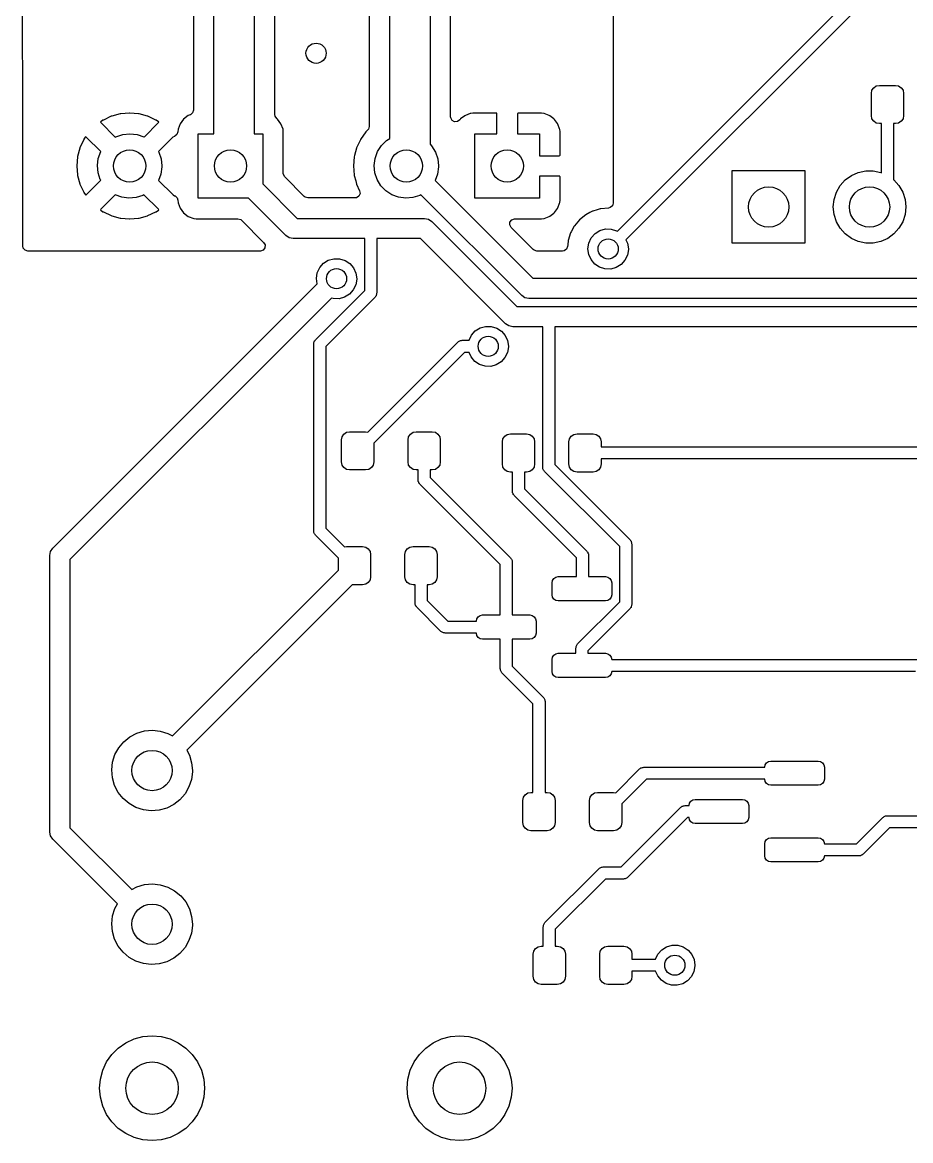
# Model space of a CAD drawing. Extents: x 108 to 192, y -153 to -46.
# Drawn here: x 108.55 to 130.56, y -152.68 to -124.96 of the extents above; entities that cross this region are included whole.
import ezdxf

# ---------------------------------------------------------------- set-up
doc = ezdxf.new("R2010")
doc.units = 0
doc.layers.add('BLACK', color=7, linetype='CONTINUOUS')

msp = doc.modelspace()

# ---------------------------------------------------------------- linework, layer by layer
at = {"layer": 'BLACK', "linetype": 'CONTINUOUS'}
for p, q in [((117.65, -127.844), (117.65, -121.019)), ((118.65, -121.018), (118.65, -127.987)), ((113.292, -127.724), (113.292, -121.196)), ((114.292, -121.196), (114.292, -127.724)), ((117.141, -121.277), (117.141, -127.542)), ((108.554, -127.437), (108.546, -121.482)), ((119.158, -127.304), (119.158, -121.492)), ((112.783, -121.738), (112.783, -127.139)), ((114.8, -127.247), (114.8, -121.738)), ((123.19, -123.39), (123.19, -129.443)), ((123.292, -130.14), (129.884, -123.548)), ((130.14, -123.717), (123.503, -130.353)), ((129.585, -126.725), (129.6, -126.648)), ((129.6, -126.648), (129.644, -126.584)), ((129.644, -126.584), (129.708, -126.54)), ((129.708, -126.54), (129.785, -126.525)), ((129.785, -126.525), (130.185, -126.525)), ((130.185, -126.525), (130.262, -126.54)), ((130.262, -126.54), (130.326, -126.584)), ((130.326, -126.584), (130.37, -126.648)), ((130.37, -126.648), (130.385, -126.725)), ((129.585, -127.275), (129.585, -126.725)), ((130.385, -126.725), (130.385, -127.275)), ((110.971, -127.232), (110.761, -127.289)), ((110.982, -127.23), (110.971, -127.232)), ((111.199, -127.211), (110.982, -127.23)), ((111.21, -127.211), (111.199, -127.211)), ((111.427, -127.23), (111.21, -127.211)), ((111.438, -127.232), (111.427, -127.23)), ((111.648, -127.289), (111.438, -127.232)), ((112.763, -127.207), (112.71, -127.254)), ((112.783, -127.139), (112.763, -127.207)), ((119.645, -127.226), (119.524, -127.271)), ((119.66, -127.222), (119.645, -127.226)), ((119.711, -127.216), (119.66, -127.222)), ((119.718, -127.216), (119.711, -127.216)), ((120.295, -127.216), (119.718, -127.216)), ((120.303, -127.218), (120.295, -127.216)), ((120.304, -127.219), (120.303, -127.218)), ((120.308, -127.234), (120.304, -127.219)), ((120.308, -127.724), (120.308, -127.234)), ((120.818, -127.222), (120.816, -127.23)), ((120.816, -127.23), (120.816, -127.724)), ((120.819, -127.22), (120.818, -127.222)), ((120.834, -127.216), (120.819, -127.22)), ((121.407, -127.216), (120.834, -127.216)), ((121.414, -127.216), (121.407, -127.216)), ((121.465, -127.222), (121.414, -127.216)), ((121.48, -127.226), (121.465, -127.222)), ((121.6, -127.271), (121.48, -127.226)), ((108.555, -128.529), (108.554, -127.437)), ((110.491, -127.427), (110.483, -127.437)), ((110.483, -127.437), (110.49, -127.45)), ((110.49, -127.45), (110.849, -127.809)), ((110.543, -127.39), (110.491, -127.427)), ((110.553, -127.385), (110.543, -127.39)), ((110.75, -127.293), (110.553, -127.385)), ((110.761, -127.289), (110.75, -127.293)), ((111.561, -127.809), (111.919, -127.45)), ((111.658, -127.293), (111.648, -127.289)), ((111.856, -127.385), (111.658, -127.293)), ((111.865, -127.39), (111.856, -127.385)), ((111.917, -127.426), (111.865, -127.39)), ((111.926, -127.438), (111.917, -127.426)), ((111.919, -127.45), (111.926, -127.438)), ((112.454, -127.477), (112.403, -127.614)), ((112.541, -127.361), (112.454, -127.477)), ((112.658, -127.273), (112.541, -127.361)), ((112.702, -127.257), (112.658, -127.273)), ((112.71, -127.254), (112.702, -127.257)), ((114.808, -127.291), (114.8, -127.247)), ((114.851, -127.348), (114.808, -127.291)), ((114.868, -127.361), (114.851, -127.348)), ((114.955, -127.477), (114.868, -127.361)), ((115.006, -127.614), (114.955, -127.477)), ((119.161, -127.331), (119.158, -127.304)), ((119.195, -127.393), (119.161, -127.331)), ((119.258, -127.428), (119.195, -127.393)), ((119.328, -127.422), (119.258, -127.428)), ((119.385, -127.38), (119.328, -127.422)), ((119.394, -127.368), (119.385, -127.38)), ((119.407, -127.356), (119.394, -127.368)), ((119.509, -127.279), (119.407, -127.356)), ((119.524, -127.271), (119.509, -127.279)), ((121.616, -127.279), (121.6, -127.271)), ((121.718, -127.356), (121.616, -127.279)), ((121.731, -127.368), (121.718, -127.356)), ((121.807, -127.47), (121.731, -127.368)), ((121.816, -127.486), (121.807, -127.47)), ((121.861, -127.606), (121.816, -127.486)), ((129.6, -127.352), (129.585, -127.275)), ((129.644, -127.416), (129.6, -127.352)), ((129.708, -127.46), (129.644, -127.416)), ((129.785, -127.475), (129.708, -127.46)), ((129.835, -127.475), (129.785, -127.475)), ((129.835, -128.692), (129.835, -127.475)), ((130.185, -127.475), (130.135, -127.475)), ((130.135, -127.475), (130.135, -128.866)), ((130.262, -127.46), (130.185, -127.475)), ((130.326, -127.416), (130.262, -127.46)), ((130.37, -127.352), (130.326, -127.416)), ((130.385, -127.275), (130.37, -127.352)), ((110.864, -127.8), (111.033, -127.743)), ((111.033, -127.743), (111.21, -127.724)), ((111.21, -127.724), (111.387, -127.745)), ((111.387, -127.745), (111.555, -127.805)), ((112.327, -127.784), (112.316, -127.789)), ((112.316, -127.789), (112.316, -127.79)), ((112.372, -127.746), (112.326, -127.782)), ((112.326, -127.782), (112.327, -127.784)), ((112.396, -127.679), (112.372, -127.746)), ((112.403, -127.614), (112.396, -127.676)), ((112.396, -127.676), (112.396, -127.679)), ((112.904, -129.324), (112.904, -127.724)), ((112.904, -127.724), (113.292, -127.724)), ((114.292, -127.724), (114.504, -127.724)), ((114.504, -127.724), (114.504, -128.97)), ((115.013, -127.676), (115.006, -127.614)), ((115.013, -128.708), (115.013, -127.676)), ((117.056, -127.68), (116.925, -127.867)), ((117.105, -127.631), (117.056, -127.68)), ((117.121, -127.61), (117.105, -127.631)), ((117.141, -127.542), (117.121, -127.61)), ((119.762, -129.324), (119.762, -127.724)), ((119.762, -127.724), (120.308, -127.724)), ((120.816, -127.724), (121.362, -127.724)), ((121.362, -127.724), (121.362, -128.27)), ((121.864, -127.622), (121.861, -127.606)), ((121.87, -127.673), (121.864, -127.622)), ((121.87, -127.679), (121.87, -127.673)), ((121.87, -128.256), (121.87, -127.679)), ((110.065, -127.872), (109.973, -128.07)), ((110.07, -127.863), (110.065, -127.872)), ((110.106, -127.812), (110.07, -127.863)), ((110.118, -127.802), (110.106, -127.812)), ((110.13, -127.809), (110.118, -127.802)), ((110.488, -128.167), (110.13, -127.809)), ((110.849, -127.809), (110.864, -127.8)), ((111.555, -127.805), (111.561, -127.809)), ((112.278, -127.81), (111.919, -128.168)), ((112.316, -127.79), (112.278, -127.81)), ((112.316, -127.79), (112.316, -127.79)), ((116.922, -127.872), (116.828, -128.075)), ((116.923, -127.872), (116.922, -127.872)), ((116.925, -127.867), (116.923, -127.872)), ((116.923, -127.872), (116.923, -127.872)), ((117.346, -128.168), (117.442, -128.018)), ((117.442, -128.018), (117.57, -127.894)), ((117.57, -127.894), (117.65, -127.844)), ((118.65, -127.987), (118.689, -128.027)), ((118.689, -128.027), (118.784, -128.178)), ((109.911, -128.301), (109.892, -128.519)), ((109.913, -128.291), (109.911, -128.301)), ((109.969, -128.08), (109.913, -128.291)), ((109.973, -128.07), (109.969, -128.08)), ((110.404, -128.513), (110.427, -128.336)), ((110.427, -128.336), (110.488, -128.168)), ((110.488, -128.168), (110.488, -128.167)), ((111.919, -128.168), (111.926, -128.178)), ((111.926, -128.178), (111.984, -128.347)), ((116.769, -128.296), (116.749, -128.524)), ((116.777, -128.264), (116.769, -128.296)), ((116.827, -128.08), (116.777, -128.264)), ((116.828, -128.075), (116.827, -128.08)), ((116.827, -128.08), (116.827, -128.08)), ((117.262, -128.513), (117.285, -128.336)), ((117.285, -128.336), (117.346, -128.168)), ((118.784, -128.178), (118.842, -128.347)), ((121.362, -128.27), (121.852, -128.27)), ((121.852, -128.27), (121.868, -128.266)), ((121.868, -128.266), (121.869, -128.264)), ((121.869, -128.264), (121.87, -128.256)), ((108.557, -129.61), (108.555, -128.529)), ((109.892, -128.519), (109.892, -128.529)), ((109.892, -128.529), (109.911, -128.747)), ((110.422, -128.69), (110.404, -128.513)), ((112.004, -128.546), (111.979, -128.723)), ((111.984, -128.347), (112.004, -128.524)), ((112.004, -128.524), (112.004, -128.546)), ((116.749, -128.524), (116.769, -128.752)), ((117.28, -128.69), (117.262, -128.513)), ((118.862, -128.546), (118.837, -128.723)), ((118.842, -128.347), (118.862, -128.524)), ((118.862, -128.524), (118.862, -128.546)), ((109.911, -128.747), (109.913, -128.757)), ((109.913, -128.757), (109.969, -128.968)), ((110.131, -129.238), (110.49, -128.879)), ((110.478, -128.86), (110.422, -128.69)), ((110.49, -128.879), (110.478, -128.86)), ((111.979, -128.723), (111.92, -128.88)), ((111.92, -128.88), (112.279, -129.239)), ((115.016, -128.734), (115.013, -128.708)), ((115.05, -128.797), (115.016, -128.734)), ((115.531, -129.278), (115.05, -128.797)), ((116.769, -128.752), (116.77, -128.757)), ((116.77, -128.757), (116.77, -128.757)), ((116.77, -128.757), (116.807, -128.896)), ((116.807, -128.896), (116.828, -128.973)), ((117.336, -128.86), (117.28, -128.69)), ((117.429, -129.012), (117.336, -128.86)), ((118.837, -128.723), (118.776, -128.884)), ((118.776, -128.884), (121.2, -131.308)), ((121.857, -128.778), (121.362, -128.778)), ((121.362, -128.778), (121.362, -129.324)), ((121.865, -128.78), (121.857, -128.778)), ((121.866, -128.781), (121.865, -128.78)), ((121.87, -128.796), (121.866, -128.781)), ((121.87, -129.369), (121.87, -128.796)), ((126.14, -130.44), (126.14, -128.64)), ((126.14, -128.64), (127.94, -128.64)), ((127.94, -128.64), (127.94, -130.44)), ((128.812, -129.011), (128.938, -128.871)), ((128.938, -128.871), (129.09, -128.761)), ((129.09, -128.761), (129.262, -128.684)), ((129.262, -128.684), (129.446, -128.645)), ((129.446, -128.645), (129.634, -128.645)), ((129.634, -128.645), (129.818, -128.684)), ((129.818, -128.684), (129.835, -128.692)), ((130.135, -128.866), (130.142, -128.871)), ((130.142, -128.871), (130.268, -129.011)), ((109.969, -128.968), (109.973, -128.978)), ((109.973, -128.978), (110.065, -129.176)), ((114.504, -128.97), (115.357, -129.823)), ((116.828, -128.973), (116.83, -128.978)), ((116.83, -128.978), (116.83, -128.978)), ((116.83, -128.978), (116.904, -129.136)), ((116.904, -129.136), (116.914, -129.206)), ((117.552, -129.14), (117.429, -129.012)), ((117.702, -129.238), (117.552, -129.14)), ((128.66, -129.353), (128.718, -129.174)), ((128.718, -129.174), (128.812, -129.011)), ((130.268, -129.011), (130.362, -129.174)), ((130.362, -129.174), (130.42, -129.353)), ((110.065, -129.176), (110.07, -129.185)), ((110.07, -129.185), (110.107, -129.237)), ((110.107, -129.237), (110.117, -129.245)), ((110.117, -129.245), (110.131, -129.238)), ((110.848, -129.24), (110.489, -129.598)), ((111.011, -129.3), (110.848, -129.24)), ((111.188, -129.324), (111.011, -129.3)), ((111.365, -129.308), (111.188, -129.324)), ((111.535, -129.253), (111.365, -129.308)), ((111.559, -129.238), (111.535, -129.253)), ((111.919, -129.598), (111.559, -129.238)), ((112.279, -129.239), (112.32, -129.262)), ((112.32, -129.262), (112.33, -129.264)), ((112.33, -129.264), (112.381, -129.314)), ((112.381, -129.314), (112.396, -129.368)), ((112.396, -129.368), (112.396, -129.369)), ((112.396, -129.369), (112.396, -129.372)), ((112.396, -129.372), (112.403, -129.434)), ((112.403, -129.434), (112.454, -129.571)), ((114.151, -129.324), (112.904, -129.324)), ((115.077, -130.25), (114.151, -129.324)), ((115.552, -129.295), (115.531, -129.278)), ((115.62, -129.315), (115.552, -129.295)), ((116.79, -129.315), (115.62, -129.315)), ((116.826, -129.31), (116.79, -129.315)), ((116.886, -129.271), (116.826, -129.31)), ((116.914, -129.206), (116.886, -129.271)), ((117.869, -129.3), (117.702, -129.238)), ((118.046, -129.324), (117.869, -129.3)), ((118.223, -129.308), (118.046, -129.324)), ((118.393, -129.253), (118.223, -129.308)), ((118.421, -129.236), (118.393, -129.253)), ((120.92, -131.735), (118.421, -129.236)), ((121.362, -129.324), (119.762, -129.324)), ((121.816, -129.562), (121.861, -129.442)), ((121.861, -129.442), (121.864, -129.426)), ((121.864, -129.426), (121.87, -129.375)), ((121.87, -129.375), (121.87, -129.369)), ((123.19, -129.443), (123.17, -129.511)), ((128.64, -129.54), (128.66, -129.353)), ((130.42, -129.353), (130.44, -129.54)), ((108.558, -130.506), (108.557, -129.61)), ((110.489, -129.598), (110.483, -129.61)), ((110.483, -129.61), (110.492, -129.622)), ((110.492, -129.622), (110.543, -129.658)), ((110.543, -129.658), (110.553, -129.663)), ((110.553, -129.663), (110.75, -129.755)), ((111.658, -129.755), (111.856, -129.663)), ((111.856, -129.663), (111.865, -129.658)), ((111.865, -129.658), (111.917, -129.621)), ((111.917, -129.621), (111.926, -129.611)), ((111.926, -129.611), (111.919, -129.598)), ((112.454, -129.571), (112.541, -129.687)), ((112.541, -129.687), (112.658, -129.775)), ((121.616, -129.769), (121.718, -129.692)), ((121.718, -129.692), (121.731, -129.68)), ((121.731, -129.68), (121.807, -129.578)), ((121.807, -129.578), (121.816, -129.562)), ((122.61, -129.68), (122.508, -129.733)), ((122.678, -129.645), (122.61, -129.68)), ((122.683, -129.642), (122.678, -129.645)), ((122.678, -129.645), (122.678, -129.645)), ((122.791, -129.61), (122.683, -129.642)), ((122.867, -129.588), (122.791, -129.61)), ((122.873, -129.586), (122.867, -129.588)), ((122.867, -129.588), (122.867, -129.588)), ((122.879, -129.585), (122.873, -129.586)), ((123.07, -129.568), (122.879, -129.585)), ((122.879, -129.585), (122.879, -129.585)), ((123.116, -129.557), (123.07, -129.567)), ((123.07, -129.567), (123.07, -129.568)), ((123.17, -129.511), (123.116, -129.557)), ((128.66, -129.727), (128.64, -129.54)), ((128.718, -129.906), (128.66, -129.727)), ((130.42, -129.727), (130.362, -129.906)), ((130.44, -129.54), (130.42, -129.727)), ((110.75, -129.755), (110.761, -129.759)), ((110.761, -129.759), (110.971, -129.816)), ((110.971, -129.816), (110.982, -129.818)), ((110.982, -129.818), (111.199, -129.837)), ((111.199, -129.837), (111.21, -129.837)), ((111.21, -129.837), (111.427, -129.818)), ((111.427, -129.818), (111.438, -129.816)), ((111.438, -129.816), (111.648, -129.759)), ((111.648, -129.759), (111.658, -129.755)), ((112.658, -129.775), (112.794, -129.826)), ((112.794, -129.826), (112.856, -129.832)), ((112.856, -129.832), (113.888, -129.832)), ((113.888, -129.832), (113.956, -129.853)), ((113.956, -129.853), (113.977, -129.869)), ((113.977, -129.869), (114.525, -130.417)), ((115.357, -129.823), (118.513, -129.823)), ((118.513, -129.823), (118.609, -129.842)), ((118.609, -129.842), (118.69, -129.897)), ((118.69, -129.897), (120.801, -132.008)), ((120.624, -129.985), (120.629, -129.914)), ((120.658, -130.047), (120.624, -129.985)), ((120.629, -129.914), (120.672, -129.857)), ((120.672, -129.857), (120.738, -129.832)), ((120.738, -129.832), (120.747, -129.832)), ((120.747, -129.832), (121.407, -129.832)), ((121.407, -129.832), (121.414, -129.832)), ((121.414, -129.832), (121.465, -129.826)), ((121.465, -129.826), (121.48, -129.822)), ((121.48, -129.822), (121.6, -129.777)), ((121.6, -129.777), (121.616, -129.769)), ((122.354, -129.857), (122.227, -130.009)), ((122.508, -129.733), (122.354, -129.857)), ((128.812, -130.069), (128.718, -129.906)), ((130.362, -129.906), (130.268, -130.069)), ((115.158, -130.304), (115.077, -130.25)), ((115.077, -130.25), (115.077, -130.25)), ((121.206, -130.595), (120.658, -130.047)), ((122.132, -130.182), (122.072, -130.371)), ((122.145, -130.158), (122.132, -130.182)), ((122.224, -130.014), (122.145, -130.158)), ((122.227, -130.009), (122.224, -130.014)), ((122.224, -130.014), (122.224, -130.014)), ((122.645, -130.307), (122.739, -130.201)), ((122.739, -130.201), (122.859, -130.125)), ((122.859, -130.125), (122.995, -130.086)), ((122.995, -130.086), (123.137, -130.087)), ((123.137, -130.087), (123.273, -130.128)), ((123.273, -130.128), (123.292, -130.14)), ((128.938, -130.209), (128.812, -130.069)), ((129.09, -130.319), (128.938, -130.209)), ((130.142, -130.209), (129.99, -130.319)), ((130.268, -130.069), (130.142, -130.209)), ((108.569, -130.559), (108.558, -130.506)), ((108.616, -130.612), (108.569, -130.559)), ((114.554, -130.55), (114.511, -130.607)), ((114.525, -130.417), (114.559, -130.479)), ((114.559, -130.479), (114.554, -130.55)), ((115.254, -130.323), (115.158, -130.304)), ((117.031, -130.323), (115.254, -130.323)), ((117.031, -131.608), (117.031, -130.323)), ((118.409, -130.323), (117.331, -130.323)), ((117.331, -130.323), (117.331, -131.67)), ((120.521, -132.435), (118.409, -130.323)), ((122.055, -130.52), (122.028, -130.586)), ((122.06, -130.479), (122.055, -130.52)), ((122.072, -130.371), (122.06, -130.479)), ((122.563, -130.575), (122.585, -130.435)), ((122.585, -130.435), (122.645, -130.307)), ((123.503, -130.353), (123.543, -130.441)), ((123.543, -130.441), (123.563, -130.581)), ((127.94, -130.44), (126.14, -130.44)), ((129.262, -130.396), (129.09, -130.319)), ((129.446, -130.435), (129.262, -130.396)), ((129.634, -130.435), (129.446, -130.435)), ((129.818, -130.396), (129.634, -130.435)), ((129.99, -130.319), (129.818, -130.396)), ((108.684, -130.632), (108.616, -130.612)), ((114.436, -130.632), (108.684, -130.632)), ((114.445, -130.632), (114.436, -130.632)), ((114.511, -130.607), (114.445, -130.632)), ((116.128, -130.862), (116.264, -130.823)), ((116.264, -130.823), (116.406, -130.823)), ((116.406, -130.823), (116.542, -130.864)), ((121.227, -130.612), (121.206, -130.595)), ((121.295, -130.632), (121.227, -130.612)), ((121.93, -130.632), (121.295, -130.632)), ((121.969, -130.626), (121.93, -130.632)), ((122.028, -130.586), (121.969, -130.626)), ((122.581, -130.716), (122.563, -130.575)), ((122.639, -130.846), (122.581, -130.716)), ((123.539, -130.733), (123.478, -130.861)), ((123.563, -130.594), (123.539, -130.733)), ((123.563, -130.581), (123.563, -130.594)), ((115.854, -131.172), (115.914, -131.043)), ((115.914, -131.043), (116.008, -130.937)), ((116.008, -130.937), (116.128, -130.862)), ((116.542, -130.864), (116.661, -130.941)), ((116.661, -130.941), (116.753, -131.049)), ((116.753, -131.049), (116.812, -131.178)), ((122.73, -130.954), (122.639, -130.846)), ((122.848, -131.033), (122.73, -130.954)), ((122.983, -131.075), (122.848, -131.033)), ((123.125, -131.078), (122.983, -131.075)), ((123.262, -131.04), (123.125, -131.078)), ((123.382, -130.966), (123.262, -131.04)), ((123.478, -130.861), (123.382, -130.966)), ((115.832, -131.312), (115.854, -131.172)), ((115.85, -131.447), (115.832, -131.312)), ((116.832, -131.33), (116.808, -131.47)), ((116.812, -131.178), (116.832, -131.318)), ((116.832, -131.318), (116.832, -131.33)), ((121.2, -131.308), (141.88, -131.308)), ((109.297, -137.999), (115.85, -131.447)), ((115.809, -132.83), (117.031, -131.608)), ((116.747, -131.598), (116.651, -131.703)), ((116.808, -131.47), (116.747, -131.598)), ((117.331, -131.67), (117.326, -131.689)), ((116.206, -131.797), (109.724, -138.28)), ((117.288, -131.776), (116.066, -132.998)), ((116.252, -131.812), (116.206, -131.797)), ((116.394, -131.814), (116.252, -131.812)), ((116.531, -131.777), (116.394, -131.814)), ((116.651, -131.703), (116.531, -131.777)), ((117.297, -131.759), (117.288, -131.776)), ((117.311, -131.745), (117.297, -131.759)), ((117.317, -131.726), (117.311, -131.745)), ((117.326, -131.709), (117.317, -131.726)), ((117.326, -131.689), (117.326, -131.709)), ((121.001, -131.789), (120.92, -131.735)), ((121.097, -131.808), (121.001, -131.789)), ((141.983, -131.808), (121.097, -131.808)), ((121.097, -131.808), (121.097, -131.808)), ((120.801, -132.008), (142.169, -132.008)), ((119.887, -132.538), (120.023, -132.499)), ((120.023, -132.499), (120.165, -132.5)), ((120.165, -132.5), (120.301, -132.541)), ((120.602, -132.489), (120.521, -132.435)), ((120.697, -132.508), (120.602, -132.489)), ((119.615, -132.844), (119.673, -132.72)), ((119.673, -132.72), (119.767, -132.614)), ((119.767, -132.614), (119.887, -132.538)), ((120.301, -132.541), (120.42, -132.618)), ((120.42, -132.618), (120.512, -132.725)), ((120.512, -132.725), (120.571, -132.854)), ((121.441, -132.508), (120.697, -132.508)), ((121.441, -135.989), (121.441, -132.508)), ((142.273, -132.508), (121.741, -132.508)), ((121.741, -132.508), (121.741, -135.927)), ((115.765, -132.936), (115.771, -132.917)), ((115.765, -137.569), (115.765, -132.936)), ((115.771, -132.897), (115.78, -132.88)), ((115.771, -132.917), (115.771, -132.897)), ((115.78, -132.88), (115.786, -132.861)), ((115.786, -132.861), (115.8, -132.847)), ((115.8, -132.847), (115.809, -132.83)), ((116.066, -132.998), (116.066, -137.506)), ((117.106, -135.121), (119.338, -132.888)), ((119.338, -132.888), (119.355, -132.878)), ((119.355, -132.878), (119.369, -132.864)), ((119.369, -132.864), (119.388, -132.859)), ((119.388, -132.859), (119.405, -132.85)), ((119.405, -132.85), (119.425, -132.85)), ((119.425, -132.85), (119.444, -132.844)), ((119.444, -132.844), (119.615, -132.844)), ((120.591, -133.007), (120.568, -133.146)), ((120.571, -132.854), (120.591, -132.994)), ((120.591, -132.994), (120.591, -133.007)), ((119.506, -133.144), (117.253, -135.397)), ((119.616, -133.144), (119.506, -133.144)), ((119.667, -133.259), (119.616, -133.144)), ((119.758, -133.367), (119.667, -133.259)), ((120.506, -133.274), (120.411, -133.379)), ((120.568, -133.146), (120.506, -133.274)), ((119.876, -133.446), (119.758, -133.367)), ((120.011, -133.488), (119.876, -133.446)), ((120.153, -133.491), (120.011, -133.488)), ((120.29, -133.453), (120.153, -133.491)), ((120.411, -133.379), (120.29, -133.453)), ((116.453, -135.31), (116.468, -135.234)), ((116.468, -135.234), (116.512, -135.169)), ((116.512, -135.169), (116.577, -135.125)), ((116.577, -135.125), (116.653, -135.11)), ((116.653, -135.11), (117.053, -135.11)), ((117.053, -135.11), (117.106, -135.121)), ((118.103, -135.31), (118.118, -135.234)), ((118.118, -135.234), (118.162, -135.169)), ((118.162, -135.169), (118.227, -135.125)), ((118.227, -135.125), (118.303, -135.11)), ((118.303, -135.11), (118.703, -135.11)), ((118.703, -135.11), (118.78, -135.125)), ((118.78, -135.125), (118.845, -135.169)), ((118.845, -135.169), (118.888, -135.234)), ((118.888, -135.234), (118.903, -135.31)), ((120.456, -135.284), (120.5, -135.22)), ((120.5, -135.22), (120.564, -135.176)), ((120.564, -135.176), (120.641, -135.161)), ((120.641, -135.161), (121.041, -135.161)), ((121.041, -135.161), (121.118, -135.176)), ((121.118, -135.176), (121.182, -135.22)), ((121.182, -135.22), (121.226, -135.284)), ((122.106, -135.284), (122.15, -135.22)), ((122.15, -135.22), (122.214, -135.176)), ((122.214, -135.176), (122.291, -135.161)), ((122.291, -135.161), (122.691, -135.161)), ((122.691, -135.161), (122.768, -135.176)), ((122.768, -135.176), (122.832, -135.22)), ((122.832, -135.22), (122.876, -135.284)), ((116.453, -135.86), (116.453, -135.31)), ((117.253, -135.397), (117.253, -135.86)), ((118.103, -135.86), (118.103, -135.31)), ((118.903, -135.31), (118.903, -135.86)), ((120.441, -135.361), (120.456, -135.284)), ((120.441, -135.911), (120.441, -135.361)), ((121.226, -135.284), (121.241, -135.361)), ((121.241, -135.361), (121.241, -135.911)), ((122.091, -135.361), (122.106, -135.284)), ((122.091, -135.911), (122.091, -135.361)), ((122.876, -135.284), (122.891, -135.361)), ((122.891, -135.361), (122.891, -135.486)), ((122.891, -135.486), (136.514, -135.486)), ((136.576, -135.786), (122.891, -135.786)), ((122.891, -135.786), (122.891, -135.911)), ((116.468, -135.937), (116.453, -135.86)), ((116.512, -136.002), (116.468, -135.937)), ((116.577, -136.045), (116.512, -136.002)), ((116.653, -136.06), (116.577, -136.045)), ((117.053, -136.06), (116.653, -136.06)), ((117.13, -136.045), (117.053, -136.06)), ((117.195, -136.002), (117.13, -136.045)), ((117.238, -135.937), (117.195, -136.002)), ((117.253, -135.86), (117.238, -135.937)), ((118.118, -135.937), (118.103, -135.86)), ((118.162, -136.002), (118.118, -135.937)), ((118.227, -136.045), (118.162, -136.002)), ((118.303, -136.06), (118.227, -136.045)), ((118.353, -136.06), (118.303, -136.06)), ((118.353, -136.309), (118.353, -136.06)), ((118.703, -136.06), (118.653, -136.06)), ((118.653, -136.06), (118.653, -136.246)), ((118.78, -136.045), (118.703, -136.06)), ((118.845, -136.002), (118.78, -136.045)), ((118.888, -135.937), (118.845, -136.002)), ((118.903, -135.86), (118.888, -135.937)), ((120.456, -135.988), (120.441, -135.911)), ((120.5, -136.052), (120.456, -135.988)), ((120.564, -136.096), (120.5, -136.052)), ((120.641, -136.111), (120.564, -136.096)), ((121.118, -136.096), (121.041, -136.111)), ((121.182, -136.052), (121.118, -136.096)), ((121.226, -135.988), (121.182, -136.052)), ((121.241, -135.911), (121.226, -135.988)), ((121.446, -136.008), (121.441, -135.989)), ((121.446, -136.028), (121.446, -136.008)), ((121.456, -136.045), (121.446, -136.028)), ((121.461, -136.064), (121.456, -136.045)), ((121.475, -136.078), (121.461, -136.064)), ((121.485, -136.095), (121.475, -136.078)), ((123.35, -137.96), (121.485, -136.095)), ((121.741, -135.927), (123.606, -137.792)), ((122.106, -135.988), (122.091, -135.911)), ((122.15, -136.052), (122.106, -135.988)), ((122.214, -136.096), (122.15, -136.052)), ((122.291, -136.111), (122.214, -136.096)), ((122.768, -136.096), (122.691, -136.111)), ((122.832, -136.052), (122.768, -136.096)), ((122.876, -135.988), (122.832, -136.052)), ((122.891, -135.911), (122.876, -135.988)), ((118.358, -136.328), (118.353, -136.309)), ((118.358, -136.347), (118.358, -136.328)), ((118.368, -136.365), (118.358, -136.347)), ((118.373, -136.384), (118.368, -136.365)), ((118.653, -136.246), (120.644, -138.237)), ((120.691, -136.111), (120.641, -136.111)), ((120.691, -136.589), (120.691, -136.111)), ((121.041, -136.111), (120.991, -136.111)), ((120.991, -136.111), (120.991, -136.527)), ((122.691, -136.111), (122.291, -136.111)), ((118.387, -136.398), (118.373, -136.384)), ((118.397, -136.415), (118.387, -136.398)), ((120.387, -138.405), (118.397, -136.415)), ((120.696, -136.608), (120.691, -136.589)), ((120.696, -136.628), (120.696, -136.608)), ((120.706, -136.645), (120.696, -136.628)), ((120.711, -136.664), (120.706, -136.645)), ((120.991, -136.527), (122.534, -138.07)), ((120.725, -136.678), (120.711, -136.664)), ((120.735, -136.695), (120.725, -136.678)), ((122.278, -138.238), (120.735, -136.695)), ((115.771, -137.588), (115.765, -137.569)), ((115.771, -137.607), (115.771, -137.588)), ((115.78, -137.624), (115.771, -137.607)), ((115.786, -137.643), (115.78, -137.624)), ((115.8, -137.657), (115.786, -137.643)), ((115.809, -137.675), (115.8, -137.657)), ((116.377, -138.242), (115.809, -137.675)), ((116.066, -137.506), (116.525, -137.965)), ((109.243, -138.08), (109.297, -137.999)), ((116.525, -137.965), (116.577, -137.955)), ((116.577, -137.955), (116.977, -137.955)), ((116.977, -137.955), (117.054, -137.97)), ((117.054, -137.97), (117.118, -138.014)), ((117.118, -138.014), (117.162, -138.078)), ((118.042, -138.078), (118.086, -138.014)), ((118.086, -138.014), (118.15, -137.97)), ((118.15, -137.97), (118.227, -137.955)), ((118.227, -137.955), (118.627, -137.955)), ((118.627, -137.955), (118.704, -137.97)), ((118.704, -137.97), (118.768, -138.014)), ((118.768, -138.014), (118.812, -138.078)), ((123.35, -139.328), (123.35, -137.96)), ((123.606, -137.792), (123.616, -137.809)), ((123.616, -137.809), (123.63, -137.823)), ((123.63, -137.823), (123.635, -137.842)), ((123.635, -137.842), (123.645, -137.859)), ((123.645, -137.859), (123.645, -137.879)), ((123.645, -137.879), (123.65, -137.898)), ((123.65, -137.898), (123.65, -139.39)), ((109.224, -138.176), (109.243, -138.08)), ((109.224, -145.034), (109.224, -138.176)), ((109.724, -138.28), (109.724, -144.93)), ((116.377, -138.539), (116.377, -138.242)), ((117.162, -138.078), (117.177, -138.155)), ((117.177, -138.155), (117.177, -138.705)), ((118.027, -138.155), (118.042, -138.078)), ((118.027, -138.705), (118.027, -138.155)), ((118.812, -138.078), (118.827, -138.155)), ((118.827, -138.155), (118.827, -138.705)), ((120.644, -138.237), (120.653, -138.254)), ((120.653, -138.254), (120.667, -138.268)), ((120.667, -138.268), (120.673, -138.287)), ((120.673, -138.287), (120.682, -138.304)), ((120.682, -138.304), (120.682, -138.324)), ((122.278, -138.704), (122.278, -138.238)), ((122.534, -138.07), (122.544, -138.087)), ((122.544, -138.087), (122.558, -138.101)), ((122.558, -138.101), (122.563, -138.12)), ((122.563, -138.12), (122.573, -138.137)), ((122.573, -138.137), (122.573, -138.157)), ((122.573, -138.157), (122.578, -138.176)), ((122.578, -138.176), (122.578, -138.704)), ((112.265, -142.652), (116.377, -138.539)), ((120.387, -139.654), (120.387, -138.405)), ((120.682, -138.324), (120.688, -138.343)), ((120.688, -138.343), (120.688, -139.654)), ((117.118, -138.846), (117.054, -138.89)), ((117.162, -138.782), (117.118, -138.846)), ((117.177, -138.705), (117.162, -138.782)), ((118.042, -138.782), (118.027, -138.705)), ((118.086, -138.846), (118.042, -138.782)), ((118.15, -138.89), (118.086, -138.846)), ((118.768, -138.846), (118.704, -138.89)), ((118.812, -138.782), (118.768, -138.846)), ((118.827, -138.705), (118.812, -138.782)), ((121.675, -138.854), (121.686, -138.797)), ((121.675, -139.154), (121.675, -138.854)), ((121.686, -138.797), (121.719, -138.748)), ((121.719, -138.748), (121.768, -138.715)), ((121.768, -138.715), (121.825, -138.704)), ((121.825, -138.704), (122.278, -138.704)), ((122.578, -138.704), (123, -138.704)), ((123, -138.704), (123.057, -138.715)), ((123.057, -138.715), (123.106, -138.748)), ((123.106, -138.748), (123.139, -138.797)), ((123.139, -138.797), (123.15, -138.854)), ((123.15, -138.854), (123.15, -139.154)), ((116.719, -138.905), (112.619, -143.005)), ((116.977, -138.905), (116.719, -138.905)), ((117.054, -138.89), (116.977, -138.905)), ((118.227, -138.905), (118.15, -138.89)), ((118.277, -138.905), (118.227, -138.905)), ((118.277, -139.357), (118.277, -138.905)), ((118.627, -138.905), (118.577, -138.905)), ((118.577, -138.905), (118.577, -139.294)), ((118.704, -138.89), (118.627, -138.905)), ((121.686, -139.211), (121.675, -139.154)), ((123.15, -139.154), (123.139, -139.211)), ((118.282, -139.376), (118.277, -139.357)), ((118.282, -139.395), (118.282, -139.376)), ((118.292, -139.413), (118.282, -139.395)), ((118.297, -139.432), (118.292, -139.413)), ((118.577, -139.294), (119.087, -139.804)), ((121.719, -139.26), (121.686, -139.211)), ((121.768, -139.293), (121.719, -139.26)), ((121.825, -139.304), (121.768, -139.293)), ((123, -139.304), (121.825, -139.304)), ((122.306, -140.371), (123.35, -139.328)), ((123.057, -139.293), (123, -139.304)), ((123.106, -139.26), (123.057, -139.293)), ((123.139, -139.211), (123.106, -139.26)), ((123.645, -139.429), (123.635, -139.446)), ((123.65, -139.39), (123.645, -139.409)), ((123.645, -139.409), (123.645, -139.429)), ((118.311, -139.446), (118.297, -139.432)), ((118.321, -139.463), (118.311, -139.446)), ((118.918, -140.06), (118.321, -139.463)), ((119.811, -139.747), (119.844, -139.698)), ((119.844, -139.698), (119.893, -139.665)), ((119.893, -139.665), (119.95, -139.654)), ((119.95, -139.654), (120.387, -139.654)), ((120.688, -139.654), (121.125, -139.654)), ((121.125, -139.654), (121.182, -139.665)), ((121.182, -139.665), (121.231, -139.698)), ((121.231, -139.698), (121.264, -139.747)), ((123.606, -139.496), (122.562, -140.54)), ((123.616, -139.479), (123.606, -139.496)), ((123.63, -139.465), (123.616, -139.479)), ((123.635, -139.446), (123.63, -139.465)), ((119.087, -139.804), (119.8, -139.804)), ((119.8, -139.804), (119.811, -139.747)), ((121.264, -139.747), (121.275, -139.804)), ((121.275, -139.804), (121.275, -140.104)), ((118.935, -140.07), (118.918, -140.06)), ((118.949, -140.084), (118.935, -140.07)), ((118.968, -140.089), (118.949, -140.084)), ((118.986, -140.099), (118.968, -140.089)), ((119.005, -140.099), (118.986, -140.099)), ((119.024, -140.104), (119.005, -140.099)), ((119.8, -140.104), (119.024, -140.104)), ((119.811, -140.161), (119.8, -140.104)), ((119.844, -140.21), (119.811, -140.161)), ((119.893, -140.243), (119.844, -140.21)), ((119.95, -140.254), (119.893, -140.243)), ((120.387, -140.254), (119.95, -140.254)), ((120.387, -140.984), (120.387, -140.254)), ((121.125, -140.254), (120.688, -140.254)), ((120.688, -140.254), (120.688, -140.922)), ((121.182, -140.243), (121.125, -140.254)), ((121.231, -140.21), (121.182, -140.243)), ((121.264, -140.161), (121.231, -140.21)), ((121.275, -140.104), (121.264, -140.161)), ((122.262, -140.477), (122.268, -140.458)), ((122.262, -140.604), (122.262, -140.477)), ((122.268, -140.439), (122.277, -140.422)), ((122.268, -140.458), (122.268, -140.439)), ((122.277, -140.422), (122.283, -140.403)), ((122.283, -140.403), (122.297, -140.389)), ((122.297, -140.389), (122.306, -140.371)), ((122.562, -140.54), (122.562, -140.604)), ((121.675, -140.754), (121.686, -140.697)), ((121.675, -141.054), (121.675, -140.754)), ((121.686, -140.697), (121.719, -140.648)), ((121.719, -140.648), (121.768, -140.615)), ((121.768, -140.615), (121.825, -140.604)), ((121.825, -140.604), (122.262, -140.604)), ((122.562, -140.604), (123, -140.604)), ((123, -140.604), (123.057, -140.615)), ((123.057, -140.615), (123.106, -140.648)), ((123.106, -140.648), (123.139, -140.697)), ((123.139, -140.697), (123.15, -140.754)), ((123.15, -140.754), (130.739, -140.754)), ((120.393, -141.004), (120.387, -140.984)), ((120.393, -141.023), (120.393, -141.004)), ((120.402, -141.04), (120.393, -141.023)), ((120.408, -141.059), (120.402, -141.04)), ((120.422, -141.073), (120.408, -141.059)), ((120.431, -141.091), (120.422, -141.073)), ((121.199, -141.858), (120.431, -141.091)), ((120.688, -140.922), (121.455, -141.69)), ((121.686, -141.111), (121.675, -141.054)), ((123.15, -141.054), (123.139, -141.111)), ((130.677, -141.054), (123.15, -141.054)), ((121.719, -141.16), (121.686, -141.111)), ((121.768, -141.193), (121.719, -141.16)), ((121.825, -141.204), (121.768, -141.193)), ((123, -141.204), (121.825, -141.204)), ((123.057, -141.193), (123, -141.204)), ((123.106, -141.16), (123.057, -141.193)), ((123.139, -141.111), (123.106, -141.16)), ((121.199, -144.051), (121.199, -141.858)), ((121.455, -141.69), (121.465, -141.707)), ((121.465, -141.707), (121.479, -141.721)), ((121.479, -141.721), (121.484, -141.74)), ((121.484, -141.74), (121.494, -141.757)), ((121.494, -141.757), (121.494, -141.777)), ((121.494, -141.777), (121.499, -141.796)), ((121.499, -141.796), (121.499, -144.051)), ((111.06, -142.796), (111.212, -142.673)), ((111.212, -142.673), (111.385, -142.583)), ((111.385, -142.583), (111.573, -142.528)), ((111.573, -142.528), (111.767, -142.51)), ((111.767, -142.51), (111.961, -142.53)), ((111.961, -142.53), (112.148, -142.588)), ((112.148, -142.588), (112.265, -142.652)), ((110.841, -143.116), (110.935, -142.945)), ((110.935, -142.945), (111.06, -142.796)), ((112.619, -143.005), (112.685, -143.129)), ((110.76, -143.496), (110.782, -143.302)), ((110.782, -143.302), (110.841, -143.116)), ((112.685, -143.129), (112.741, -143.316)), ((126.99, -143.32), (127.039, -143.287)), ((127.039, -143.287), (127.096, -143.276)), ((127.096, -143.276), (128.271, -143.276)), ((128.271, -143.276), (128.328, -143.287)), ((128.328, -143.287), (128.377, -143.32)), ((110.776, -143.691), (110.76, -143.496)), ((112.76, -143.538), (112.735, -143.732)), ((112.741, -143.316), (112.76, -143.51)), ((112.76, -143.51), (112.76, -143.538)), ((123.251, -144.061), (123.843, -143.47)), ((123.843, -143.47), (123.86, -143.46)), ((123.86, -143.46), (123.874, -143.446)), ((123.874, -143.446), (123.893, -143.441)), ((123.893, -143.441), (123.91, -143.431)), ((123.91, -143.431), (123.93, -143.431)), ((123.93, -143.431), (123.949, -143.426)), ((123.949, -143.426), (126.946, -143.426)), ((126.946, -143.426), (126.957, -143.369)), ((126.957, -143.369), (126.99, -143.32)), ((128.377, -143.32), (128.41, -143.369)), ((128.41, -143.369), (128.421, -143.426)), ((128.421, -143.426), (128.421, -143.726)), ((110.83, -143.878), (110.776, -143.691)), ((112.735, -143.732), (112.674, -143.917)), ((124.011, -143.726), (123.399, -144.338)), ((126.946, -143.726), (124.011, -143.726)), ((126.957, -143.783), (126.946, -143.726)), ((126.99, -143.832), (126.957, -143.783)), ((127.039, -143.865), (126.99, -143.832)), ((127.096, -143.876), (127.039, -143.865)), ((128.328, -143.865), (128.271, -143.876)), ((128.377, -143.832), (128.328, -143.865)), ((128.41, -143.783), (128.377, -143.832)), ((128.421, -143.726), (128.41, -143.783)), ((110.919, -144.052), (110.83, -143.878)), ((111.041, -144.205), (110.919, -144.052)), ((112.577, -144.086), (112.45, -144.234)), ((112.674, -143.917), (112.577, -144.086)), ((120.964, -144.174), (121.008, -144.11)), ((121.008, -144.11), (121.072, -144.066)), ((121.072, -144.066), (121.149, -144.051)), ((121.149, -144.051), (121.199, -144.051)), ((121.499, -144.051), (121.549, -144.051)), ((121.549, -144.051), (121.626, -144.066)), ((121.626, -144.066), (121.69, -144.11)), ((121.69, -144.11), (121.734, -144.174)), ((122.614, -144.174), (122.658, -144.11)), ((122.658, -144.11), (122.722, -144.066)), ((122.722, -144.066), (122.799, -144.051)), ((122.799, -144.051), (123.199, -144.051)), ((123.199, -144.051), (123.251, -144.061)), ((128.271, -143.876), (127.096, -143.876)), ((111.189, -144.331), (111.041, -144.205)), ((111.36, -144.426), (111.189, -144.331)), ((112.296, -144.354), (112.122, -144.442)), ((112.45, -144.234), (112.296, -144.354)), ((120.949, -144.251), (120.964, -144.174)), ((120.949, -144.801), (120.949, -144.251)), ((121.734, -144.174), (121.749, -144.251)), ((121.749, -144.251), (121.749, -144.801)), ((122.599, -144.251), (122.614, -144.174)), ((122.599, -144.801), (122.599, -144.251)), ((123.382, -145.9), (124.862, -144.42)), ((123.399, -144.338), (123.399, -144.801)), ((124.862, -144.42), (124.879, -144.41)), ((124.879, -144.41), (124.893, -144.396)), ((124.893, -144.396), (124.912, -144.391)), ((124.912, -144.391), (124.929, -144.381)), ((124.929, -144.381), (124.949, -144.381)), ((124.949, -144.381), (124.968, -144.376)), ((124.968, -144.376), (125.071, -144.376)), ((125.071, -144.376), (125.082, -144.319)), ((125.082, -144.319), (125.115, -144.27)), ((125.115, -144.27), (125.164, -144.237)), ((125.164, -144.237), (125.221, -144.226)), ((125.221, -144.226), (126.396, -144.226)), ((126.396, -144.226), (126.453, -144.237)), ((126.453, -144.237), (126.502, -144.27)), ((126.502, -144.27), (126.535, -144.319)), ((126.535, -144.319), (126.546, -144.376)), ((126.546, -144.376), (126.546, -144.676)), ((111.545, -144.487), (111.36, -144.426)), ((111.739, -144.51), (111.545, -144.487)), ((111.934, -144.495), (111.739, -144.51)), ((112.122, -144.442), (111.934, -144.495)), ((125.03, -144.676), (123.55, -146.156)), ((125.071, -144.676), (125.03, -144.676)), ((125.082, -144.733), (125.071, -144.676)), ((126.546, -144.676), (126.535, -144.733)), ((129.218, -145.326), (129.87, -144.674)), ((129.87, -144.674), (129.887, -144.664)), ((129.887, -144.664), (129.901, -144.65)), ((129.901, -144.65), (129.92, -144.645)), ((129.92, -144.645), (129.937, -144.635)), ((129.937, -144.635), (129.957, -144.635)), ((129.957, -144.635), (129.976, -144.63)), ((129.976, -144.63), (131.175, -144.63)), ((109.724, -144.93), (111.255, -146.461)), ((120.964, -144.878), (120.949, -144.801)), ((121.008, -144.942), (120.964, -144.878)), ((121.072, -144.986), (121.008, -144.942)), ((121.69, -144.942), (121.626, -144.986)), ((121.734, -144.878), (121.69, -144.942)), ((121.749, -144.801), (121.734, -144.878)), ((122.614, -144.878), (122.599, -144.801)), ((122.658, -144.942), (122.614, -144.878)), ((122.722, -144.986), (122.658, -144.942)), ((123.34, -144.942), (123.276, -144.986)), ((123.384, -144.878), (123.34, -144.942)), ((123.399, -144.801), (123.384, -144.878)), ((125.115, -144.782), (125.082, -144.733)), ((125.164, -144.815), (125.115, -144.782)), ((125.221, -144.826), (125.164, -144.815)), ((126.396, -144.826), (125.221, -144.826)), ((126.453, -144.815), (126.396, -144.826)), ((126.502, -144.782), (126.453, -144.815)), ((126.535, -144.733), (126.502, -144.782)), ((130.038, -144.93), (129.386, -145.582)), ((131.175, -144.93), (130.038, -144.93)), ((109.243, -145.13), (109.224, -145.034)), ((109.297, -145.211), (109.243, -145.13)), ((110.902, -146.815), (109.297, -145.211)), ((121.149, -145.001), (121.072, -144.986)), ((121.549, -145.001), (121.149, -145.001)), ((121.626, -144.986), (121.549, -145.001)), ((122.799, -145.001), (122.722, -144.986)), ((123.199, -145.001), (122.799, -145.001)), ((123.276, -144.986), (123.199, -145.001)), ((126.957, -145.269), (126.99, -145.22)), ((126.99, -145.22), (127.039, -145.187)), ((127.039, -145.187), (127.096, -145.176)), ((127.096, -145.176), (128.271, -145.176)), ((128.271, -145.176), (128.328, -145.187)), ((128.328, -145.187), (128.377, -145.22)), ((128.377, -145.22), (128.41, -145.269)), ((126.946, -145.326), (126.957, -145.269)), ((126.946, -145.626), (126.946, -145.326)), ((128.41, -145.269), (128.421, -145.326)), ((128.421, -145.326), (129.218, -145.326)), ((126.957, -145.683), (126.946, -145.626)), ((126.99, -145.732), (126.957, -145.683)), ((127.039, -145.765), (126.99, -145.732)), ((127.096, -145.776), (127.039, -145.765)), ((128.271, -145.776), (127.096, -145.776)), ((128.328, -145.765), (128.271, -145.776)), ((128.377, -145.732), (128.328, -145.765)), ((128.41, -145.683), (128.377, -145.732)), ((128.421, -145.626), (128.41, -145.683)), ((129.28, -145.626), (128.421, -145.626)), ((129.299, -145.621), (129.28, -145.626)), ((129.319, -145.621), (129.299, -145.621)), ((129.336, -145.611), (129.319, -145.621)), ((129.355, -145.606), (129.336, -145.611)), ((129.369, -145.592), (129.355, -145.606)), ((129.386, -145.582), (129.369, -145.592)), ((121.497, -147.277), (122.83, -145.944)), ((122.83, -145.944), (122.847, -145.934)), ((122.847, -145.934), (122.861, -145.92)), ((122.861, -145.92), (122.88, -145.915)), ((122.88, -145.915), (122.897, -145.905)), ((122.897, -145.905), (122.917, -145.905)), ((122.917, -145.905), (122.936, -145.9)), ((122.936, -145.9), (123.382, -145.9)), ((111.385, -146.393), (111.573, -146.338)), ((111.573, -146.338), (111.767, -146.32)), ((111.767, -146.32), (111.961, -146.34)), ((111.961, -146.34), (112.148, -146.398)), ((122.998, -146.2), (121.753, -147.445)), ((123.444, -146.2), (122.998, -146.2)), ((123.463, -146.195), (123.444, -146.2)), ((123.483, -146.195), (123.463, -146.195)), ((123.5, -146.185), (123.483, -146.195)), ((123.519, -146.18), (123.5, -146.185)), ((123.533, -146.166), (123.519, -146.18)), ((123.55, -146.156), (123.533, -146.166)), ((111.255, -146.461), (111.385, -146.393)), ((112.148, -146.398), (112.319, -146.491)), ((112.319, -146.491), (112.47, -146.615)), ((112.47, -146.615), (112.593, -146.767)), ((110.841, -146.926), (110.902, -146.815)), ((112.593, -146.767), (112.685, -146.939)), ((110.76, -147.306), (110.782, -147.112)), ((110.782, -147.112), (110.841, -146.926)), ((112.685, -146.939), (112.741, -147.126)), ((112.741, -147.126), (112.76, -147.32)), ((110.776, -147.501), (110.76, -147.306)), ((112.76, -147.348), (112.735, -147.542)), ((112.76, -147.32), (112.76, -147.348)), ((121.453, -147.383), (121.458, -147.364)), ((121.453, -147.861), (121.453, -147.383)), ((121.458, -147.344), (121.468, -147.327)), ((121.458, -147.364), (121.458, -147.344)), ((121.468, -147.327), (121.473, -147.308)), ((121.473, -147.308), (121.487, -147.294)), ((121.487, -147.294), (121.497, -147.277)), ((121.753, -147.445), (121.753, -147.861)), ((110.83, -147.688), (110.776, -147.501)), ((110.919, -147.862), (110.83, -147.688)), ((112.674, -147.727), (112.577, -147.896)), ((112.735, -147.542), (112.674, -147.727)), ((111.041, -148.015), (110.919, -147.862)), ((111.189, -148.141), (111.041, -148.015)), ((112.577, -147.896), (112.45, -148.044)), ((121.203, -148.061), (121.218, -147.984)), ((121.218, -147.984), (121.262, -147.92)), ((121.262, -147.92), (121.326, -147.876)), ((121.326, -147.876), (121.403, -147.861)), ((121.403, -147.861), (121.453, -147.861)), ((121.753, -147.861), (121.803, -147.861)), ((121.803, -147.861), (121.88, -147.876)), ((121.88, -147.876), (121.944, -147.92)), ((121.944, -147.92), (121.988, -147.984)), ((121.988, -147.984), (122.003, -148.061)), ((122.853, -148.061), (122.868, -147.984)), ((122.868, -147.984), (122.912, -147.92)), ((122.912, -147.92), (122.976, -147.876)), ((122.976, -147.876), (123.053, -147.861)), ((123.053, -147.861), (123.453, -147.861)), ((123.453, -147.861), (123.53, -147.876)), ((123.53, -147.876), (123.594, -147.92)), ((123.594, -147.92), (123.638, -147.984)), ((123.638, -147.984), (123.653, -148.061)), ((124.296, -148.061), (124.39, -147.955)), ((124.39, -147.955), (124.51, -147.88)), ((124.51, -147.88), (124.646, -147.841)), ((124.646, -147.841), (124.788, -147.841)), ((124.788, -147.841), (124.924, -147.882)), ((124.924, -147.882), (125.043, -147.959)), ((125.043, -147.959), (125.135, -148.067)), ((111.36, -148.236), (111.189, -148.141)), ((111.545, -148.297), (111.36, -148.236)), ((111.739, -148.32), (111.545, -148.297)), ((112.122, -148.252), (111.934, -148.305)), ((112.296, -148.164), (112.122, -148.252)), ((112.45, -148.044), (112.296, -148.164)), ((121.203, -148.611), (121.203, -148.061)), ((122.003, -148.061), (122.003, -148.611)), ((122.853, -148.611), (122.853, -148.061)), ((123.653, -148.061), (123.653, -148.186)), ((123.653, -148.186), (124.238, -148.186)), ((124.238, -148.186), (124.296, -148.061)), ((125.135, -148.067), (125.194, -148.196)), ((125.194, -148.196), (125.214, -148.336)), ((111.934, -148.305), (111.739, -148.32)), ((124.239, -148.486), (123.653, -148.486)), ((123.653, -148.486), (123.653, -148.611)), ((124.29, -148.6), (124.239, -148.486)), ((125.19, -148.488), (125.129, -148.616)), ((125.214, -148.348), (125.19, -148.488)), ((125.214, -148.336), (125.214, -148.348)), ((121.218, -148.688), (121.203, -148.611)), ((121.262, -148.752), (121.218, -148.688)), ((121.326, -148.796), (121.262, -148.752)), ((121.403, -148.811), (121.326, -148.796)), ((121.803, -148.811), (121.403, -148.811)), ((121.88, -148.796), (121.803, -148.811)), ((121.944, -148.752), (121.88, -148.796)), ((121.988, -148.688), (121.944, -148.752)), ((122.003, -148.611), (121.988, -148.688)), ((122.868, -148.688), (122.853, -148.611)), ((122.912, -148.752), (122.868, -148.688)), ((122.976, -148.796), (122.912, -148.752)), ((123.053, -148.811), (122.976, -148.796)), ((123.453, -148.811), (123.053, -148.811)), ((123.53, -148.796), (123.453, -148.811)), ((123.594, -148.752), (123.53, -148.796)), ((123.638, -148.688), (123.594, -148.752)), ((123.653, -148.611), (123.638, -148.688)), ((124.381, -148.709), (124.29, -148.6)), ((124.499, -148.787), (124.381, -148.709)), ((124.634, -148.83), (124.499, -148.787)), ((124.776, -148.832), (124.634, -148.83)), ((124.913, -148.795), (124.776, -148.832)), ((125.033, -148.721), (124.913, -148.795)), ((125.129, -148.616), (125.033, -148.721)), ((111.11, -150.258), (111.315, -150.162)), ((111.315, -150.162), (111.534, -150.104)), ((111.534, -150.104), (111.76, -150.084)), ((111.76, -150.084), (111.986, -150.104)), ((111.986, -150.104), (112.205, -150.162)), ((112.205, -150.162), (112.41, -150.258)), ((118.73, -150.258), (118.935, -150.162)), ((118.935, -150.162), (119.154, -150.104)), ((119.154, -150.104), (119.38, -150.084)), ((119.38, -150.084), (119.606, -150.104)), ((119.606, -150.104), (119.825, -150.162)), ((119.825, -150.162), (120.03, -150.258)), ((110.764, -150.548), (110.924, -150.388)), ((110.924, -150.388), (111.11, -150.258)), ((112.41, -150.258), (112.596, -150.388)), ((112.596, -150.388), (112.756, -150.548)), ((118.384, -150.548), (118.544, -150.388)), ((118.544, -150.388), (118.73, -150.258)), ((120.03, -150.258), (120.216, -150.388)), ((120.216, -150.388), (120.376, -150.548)), ((110.538, -150.939), (110.634, -150.734)), ((110.634, -150.734), (110.764, -150.548)), ((112.756, -150.548), (112.886, -150.734)), ((112.886, -150.734), (112.982, -150.939)), ((118.158, -150.939), (118.254, -150.734)), ((118.254, -150.734), (118.384, -150.548)), ((120.376, -150.548), (120.506, -150.734)), ((120.506, -150.734), (120.602, -150.939)), ((110.48, -151.158), (110.538, -150.939)), ((112.982, -150.939), (113.04, -151.158)), ((118.1, -151.158), (118.158, -150.939)), ((120.602, -150.939), (120.66, -151.158)), ((110.46, -151.384), (110.48, -151.158)), ((113.04, -151.158), (113.06, -151.384)), ((118.08, -151.384), (118.1, -151.158)), ((120.66, -151.158), (120.68, -151.384)), ((110.48, -151.61), (110.46, -151.384)), ((110.538, -151.829), (110.48, -151.61)), ((113.04, -151.61), (112.982, -151.829)), ((113.06, -151.384), (113.04, -151.61)), ((118.1, -151.61), (118.08, -151.384)), ((118.158, -151.829), (118.1, -151.61)), ((120.66, -151.61), (120.602, -151.829)), ((120.68, -151.384), (120.66, -151.61)), ((110.634, -152.034), (110.538, -151.829)), ((112.982, -151.829), (112.886, -152.034)), ((118.254, -152.034), (118.158, -151.829)), ((120.602, -151.829), (120.506, -152.034)), ((110.764, -152.22), (110.634, -152.034)), ((112.886, -152.034), (112.756, -152.22)), ((118.384, -152.22), (118.254, -152.034)), ((120.506, -152.034), (120.376, -152.22)), ((110.924, -152.38), (110.764, -152.22)), ((111.11, -152.51), (110.924, -152.38)), ((112.596, -152.38), (112.41, -152.51)), ((112.756, -152.22), (112.596, -152.38)), ((118.544, -152.38), (118.384, -152.22)), ((118.73, -152.51), (118.544, -152.38)), ((120.216, -152.38), (120.03, -152.51)), ((120.376, -152.22), (120.216, -152.38)), ((111.315, -152.606), (111.11, -152.51)), ((111.534, -152.664), (111.315, -152.606)), ((111.76, -152.684), (111.534, -152.664)), ((111.986, -152.664), (111.76, -152.684)), ((112.205, -152.606), (111.986, -152.664)), ((112.41, -152.51), (112.205, -152.606)), ((118.935, -152.606), (118.73, -152.51)), ((119.154, -152.664), (118.935, -152.606)), ((119.38, -152.684), (119.154, -152.664)), ((119.606, -152.664), (119.38, -152.684)), ((119.825, -152.606), (119.606, -152.664)), ((120.03, -152.51), (119.825, -152.606))]:
    msp.add_line(p, q, dxfattribs=at)
at = {"layer": 'BLACK'}
for centre, radius in [((115.824, -125.73), 0.25), ((111.204, -128.524), 0.4), ((113.704, -128.524), 0.4), ((118.062, -128.524), 0.4), ((120.562, -128.524), 0.4), ((127.04, -129.54), 0.5), ((129.54, -129.54), 0.5), ((123.063, -130.581), 0.25), ((116.332, -131.318), 0.25), ((120.091, -132.994), 0.25), ((111.76, -143.51), 0.5), ((111.76, -147.32), 0.5), ((124.714, -148.336), 0.25), ((111.76, -151.384), 0.65), ((119.38, -151.384), 0.65)]:
    msp.add_circle(centre, radius, dxfattribs=at)

doc.saveas('drawing.dxf')
